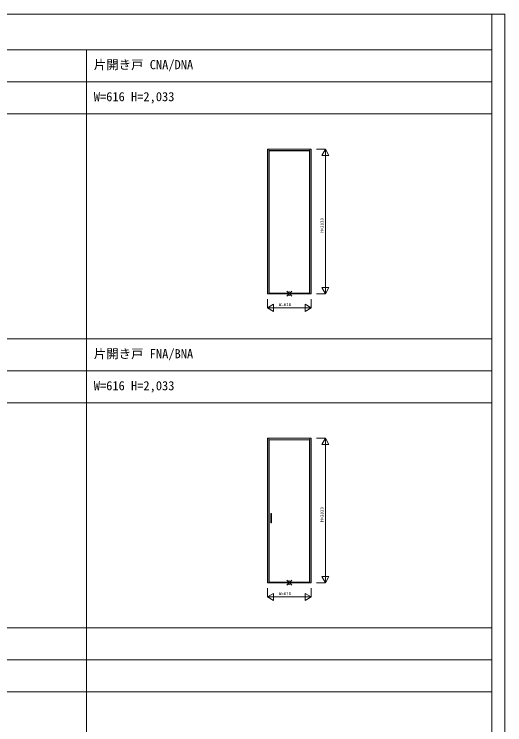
# Model space of a CAD drawing. Units: millimetres, scale not verified. Extents: x -14341 to 14341, y -10000 to 10000.
# Drawn here: x 7441 to 14341, y 0 to 10000 of the extents above; entities that cross this region are included whole.
import ezdxf
from ezdxf.enums import TextEntityAlignment as Align

# ---------------------------------------------------------------- set-up
doc = ezdxf.new("R2010")
doc.units = ezdxf.units.MM
doc.header["$LTSCALE"] = 50
for name, color, linetype, lineweight in [('0-0_0', 7, 'Continuous', 18), ('0-1_YKK_F1', 7, 'Continuous', 18), ('0-2_YKK_IN', 1, 'Continuous', 18), ('0-3_YKK_A1', 4, 'Continuous', 18), ('0-7_YKK_N1', 2, 'Continuous', 18)]:
    doc.layers.add(name, color=color, linetype=linetype, lineweight=lineweight)
doc.styles.add('ＭＳ ゴシック', font='')
doc.styles.get('ＭＳ ゴシック').set_extended_font_data('MS Gothic')

msp = doc.modelspace()

# ---------------------------------------------------------------- linework, layer by layer
at = {"layer": '0-1_YKK_F1'}
for p, q in [((-14340.51, 10000), (14340.51, 10000)), ((14159.49, -10000), (14159.49, 10000)), ((14340.51, -10000), (14340.51, 10000)), ((-14340.51, 9500), (14159.49, 9500)), ((8459.49, -10000), (8459.49, 9500)), ((-14340.51, 9050), (14159.49, 9050)), ((-14340.51, 8600), (14159.49, 8600)), ((-14340.51, 5432), (14159.49, 5432)), ((-14340.51, 4982), (14159.49, 4982)), ((-14340.51, 4532), (14159.49, 4532)), ((-14340.51, 1364), (14159.49, 1364)), ((-14340.51, 914), (14159.49, 914)), ((-14340.51, 464), (14159.49, 464))]:
    msp.add_line(p, q, dxfattribs=at)
at = {"layer": '0-2_YKK_IN'}
for p, q in [((11274.14, 6031.77), (11344.85, 6102.48)), ((11274.14, 6102.48), (11344.85, 6031.77)), ((11274.14, 1963.77), (11344.85, 2034.48)), ((11274.14, 2034.48), (11344.85, 1963.77))]:
    msp.add_line(p, q, dxfattribs=at)
for centre in [(11309.49, 6067.12), (11309.49, 1999.12)]:
    msp.add_circle(centre, 25, dxfattribs=at)
at = {"layer": '0-3_YKK_A1'}
for p, q in [((11021.49, 8100.12), (11021.49, 6067.12)), ((11597.49, 6067.12), (11597.49, 8100.12)), ((11021.49, 8080.12), (11597.49, 8080.12)), ((11021.49, 6067.12), (11001.49, 6067.12)), ((11021.49, 6067.12), (11597.49, 6067.12)), ((11617.49, 6067.12), (11597.49, 6067.12)), ((11021.49, 4032.12), (11021.49, 1999.12)), ((11021.49, 4012.12), (11597.49, 4012.12)), ((11597.49, 1999.12), (11597.49, 4032.12)), ((11049.99, 2969.28), (11049.99, 2846.96)), ((11059.99, 2969.28), (11059.99, 2846.96)), ((11021.49, 1999.12), (11001.49, 1999.12)), ((11021.49, 1999.12), (11597.49, 1999.12)), ((11617.49, 1999.12), (11597.49, 1999.12))]:
    msp.add_line(p, q, dxfattribs=at)
for points in [[(11617.49, 6067.12), (11617.49, 8100.12), (11001.49, 8100.12), (11001.49, 6067.12)], [(11617.49, 1999.12), (11617.49, 4032.12), (11001.49, 4032.12), (11001.49, 1999.12)]]:
    msp.add_lwpolyline(points, dxfattribs=at)
for points in [[(11024.99, 6076.12), (11595.49, 6076.12), (11595.49, 8077.12), (11024.99, 8077.12)], [(11024.99, 2008.12), (11595.49, 2008.12), (11595.49, 4009.12), (11024.99, 4009.12)]]:
    msp.add_lwpolyline(points, close=True, dxfattribs=at)
for centre, start, end in [((11054.99, 2968.58), 8.0102, 171.9898), ((11054.99, 2847.67), 188.0102, 351.9898)]:
    msp.add_arc(centre, 5.05, start, end, dxfattribs=at)
at = {"layer": '0-7_YKK_N1'}
for p, q in [((11692.49, 8100.12), (11817.49, 8100.12)), ((11767.49, 8013.52), (11817.49, 8100.12)), ((11817.49, 8100.12), (11817.49, 6067.12)), ((11817.49, 8100.12), (11867.49, 8013.52)), ((11767.49, 8013.52), (11867.49, 8013.52)), ((11767.49, 6153.73), (11817.49, 6067.12)), ((11767.49, 6153.73), (11867.49, 6153.73)), ((11817.49, 6067.12), (11867.49, 6153.73)), ((11692.49, 6067.12), (11817.49, 6067.12)), ((11530.89, 5917.12), (11617.49, 5867.12)), ((11530.89, 5917.12), (11530.89, 5817.12)), ((11617.49, 5992.12), (11617.49, 5867.12)), ((11001.49, 5867.12), (11617.49, 5867.12)), ((11001.49, 5867.12), (11088.1, 5817.12)), ((11530.89, 5817.12), (11617.49, 5867.12)), ((11692.49, 4032.12), (11817.49, 4032.12)), ((11767.49, 3945.52), (11817.49, 4032.12)), ((11817.49, 4032.12), (11817.49, 1999.12)), ((11817.49, 4032.12), (11867.49, 3945.52)), ((11767.49, 3945.52), (11867.49, 3945.52)), ((11767.49, 2085.73), (11817.49, 1999.12)), ((11767.49, 2085.73), (11867.49, 2085.73)), ((11817.49, 1999.12), (11867.49, 2085.73)), ((11617.49, 1924.12), (11617.49, 1799.12)), ((11692.49, 1999.12), (11817.49, 1999.12)), ((11530.89, 1849.12), (11617.49, 1799.12)), ((11530.89, 1849.12), (11530.89, 1749.12)), ((11001.49, 1799.12), (11617.49, 1799.12)), ((11001.49, 1799.12), (11088.1, 1749.12)), ((11530.89, 1749.12), (11617.49, 1799.12))]:
    msp.add_line(p, q, dxfattribs=at)
for points in [[(11001.49, 5992.12), (11001.49, 5867.12), (11088.1, 5917.12), (11088.1, 5817.12)], [(11001.49, 1924.12), (11001.49, 1799.12), (11088.1, 1849.12), (11088.1, 1749.12)]]:
    msp.add_lwpolyline(points, dxfattribs=at)

# ---------------------------------------------------------------- texts
at = {"layer": '0-0_0', "style": 'ＭＳ ゴシック'}
for s, p in [('片開き戸 CNA/DNA', (8559.49, 9187.5)), ('W=616 H=2,033', (8559.49, 8737.5)), ('片開き戸 FNA/BNA', (8559.49, 5119.5)), ('W=616 H=2,033', (8559.49, 4669.5))]:
    msp.add_text(s, height=128.3, dxfattribs=at).set_placement(p, align=Align.BOTTOM_LEFT)
at = {"layer": '0-7_YKK_N1', "color": 7, "style": 'ＭＳ ゴシック'}
for p in [(11805.49, 6924.62), (11805.49, 2856.62)]:
    msp.add_text('H=2033', height=43.99, rotation=90, dxfattribs=at).set_placement(p, align=Align.BOTTOM_LEFT)
for p in [(11162.97, 5879.12), (11162.97, 1811.12)]:
    msp.add_text('W=616', height=43.99, dxfattribs=at).set_placement(p, align=Align.BOTTOM_LEFT)

doc.saveas('drawing.dxf')
